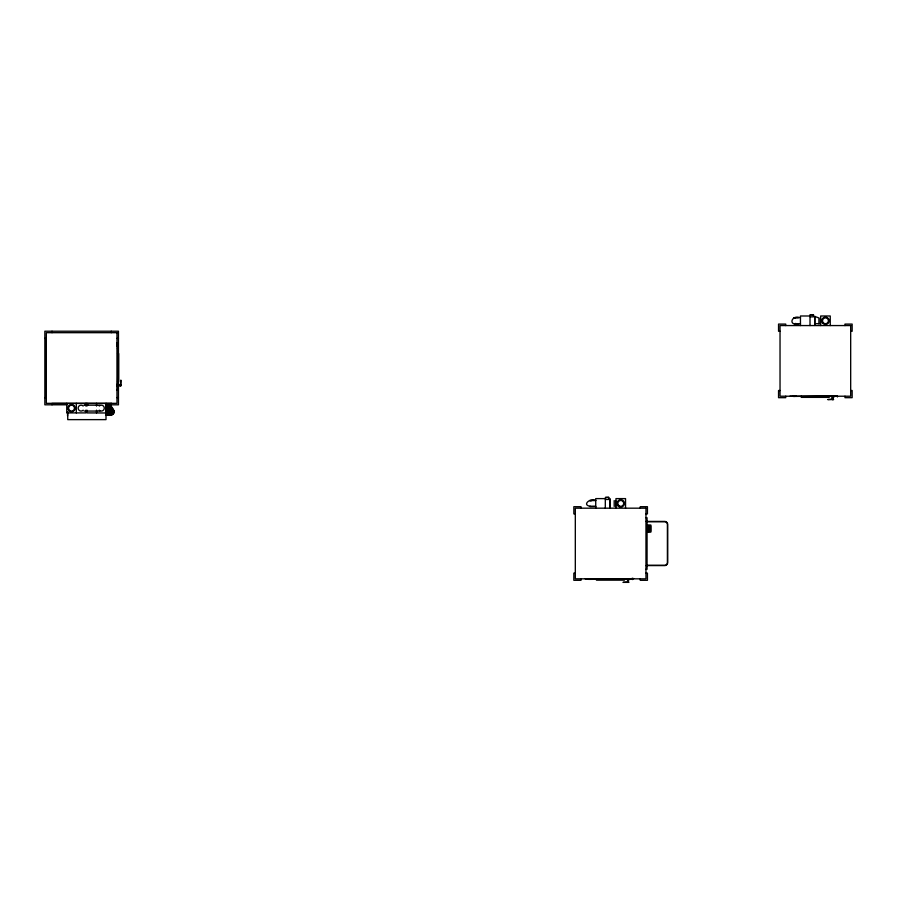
<?xml version="1.0" encoding="UTF-8"?>
<svg xmlns="http://www.w3.org/2000/svg" width="897" height="897" viewBox="0 0 897 897"><rect width="100%" height="100%" fill="white"/><g stroke="black" fill="none" stroke-linecap="round" stroke-linejoin="round"><path stroke-width="1.35" d="M648.071 532.28L648.071 524.924L650.841 525.037L650.863 532.1L648.071 532.28L648.374 525.844M605.486 497.443L608.704 497.286L608.794 499.461L605.486 499.461L605.486 497.443L608.794 497.443M810.204 314.825L813.422 314.668L813.512 316.843L810.204 316.843L810.204 314.825L813.512 314.825M793.071 396.25L793.329 396.182M588.152 579.114L588.869 579.014M588.6 579.372L631.959 579.047M112.248 409.223L112.876 409.682A3.857 0.617 0 0 1 112.618 409.839M112.921 409.593L113.426 410.232A4.407 0.706 0 0 1 113.134 410.4M792.926 396.25L789.965 396.216M800.483 317.886C791.748 313.995 787.622 326.16 798.408 323.839M795.83 323.447L794.361 323.839L800.483 323.772M110.589 415.132C117.832 413.954 111.957 403.482 106.115 406.263M117.059 345.524L117.855 345.569L117.059 346.231M793.598 318.054L798.408 317.953M590.405 506.357C581.032 504.966 591.168 497.297 595.765 500.504M110.69 415.053L109.075 415.221M110.017 415.188C115.5 415.389 109.03 408.74 106.003 410.77M106.003 415.109L109.905 415.109M109.389 415.21C112.966 415.681 110.791 410.501 108.032 411.218M106.003 413.708L109.03 413.708L109.714 414.459M595.765 506.39L589.677 506.457L595.586 506.457M816.315 323.66L820.385 323.66M780.031 331.262L778.551 331.262L778.551 324.086L785.727 324.086L785.727 325.566M850.681 331.262L852.15 331.262L852.15 324.086L844.974 324.086L844.974 325.566M44.85 338.393L46.319 338.393M116.969 338.393L118.449 338.393M116.969 342.62L116.969 345.569M117.541 348.81L117.888 345.278M117.541 353.597L118.651 353.597L118.651 381.561L117.541 381.561M117.911 384.779L120.848 384.824M117.911 385.306L120.848 385.306M117.911 385.575L120.848 385.575M117.911 385.665L120.848 385.665M117.541 389.107L118.012 345.401L117.473 345.816M116.969 390.06L117.709 390.06M780.031 390.509L778.551 390.509L778.551 397.685L785.727 397.685L785.727 396.216M850.681 390.509L852.15 390.509L852.15 397.685L844.974 397.685L844.974 396.216M831.149 396.429L834.647 396.429M831.059 396.62L834.737 396.62M44.85 397.629L46.319 397.629M116.969 397.629L118.449 397.629M832.483 399.199L827.752 399.557L833.627 399.557M111.351 403.426L51.936 403.426L52.026 404.805M67.073 404.805L44.85 404.805L44.85 331.217L118.449 331.217L118.449 404.805L105.947 404.805M85.114 404.805L87.895 404.805M84.038 405.175L99.859 405.175M106.115 405.399L107.92 405.455M106.115 405.455L107.629 405.455M106.115 405.769L110.847 405.993L114.065 411.521A5.012 0.796 0 0 1 113.403 411.914M106.115 406.879L111.822 407.204M106.115 407.608L112.035 407.944M106.115 408.37L111.99 408.673L114.076 412.284A5.023 0.796 0 0 1 113.414 412.676M106.115 409.122L111.811 409.413L113.852 413.113A4.833 0.774 0 0 1 112.473 413.551M106.115 409.828L111.441 410.086L113.515 413.685A4.463 0.706 0 0 1 111.777 414.235M106.115 410.422L110.914 410.647L112.977 414.235A3.924 0.628 0 0 1 111.833 414.661M106.115 410.86L107.629 410.86L107.517 410.277M84.038 411.061L99.859 411.061M106.115 411.129L108.089 411.14L110.802 414.84L108.784 411.297M106.115 411.207L107.999 411.106M106.003 411.465L107.472 411.465M106.003 412.228L108.963 412.228L108.963 412.99L86.987 412.9L86.987 410.176M106.003 414.324L110.062 414.661L106.003 414.795M106.003 415.221L109.098 415.132M595.586 500.571L589.699 500.571L591.112 500.963M575.313 513.88L573.845 513.88L573.845 506.704L581.009 506.704L581.009 508.184M645.963 513.88L647.432 513.88L647.432 506.704L640.256 506.704L640.256 508.184M645.963 517.748L647.062 517.748L647.062 569.27L645.963 569.27M645.963 521.426L664.733 521.426A2.949 2.949 0 0 1 667.671 524.375L667.671 562.643A2.949 2.949 0 0 1 664.733 565.581L645.963 565.581M647.062 521.706L664.722 521.706A2.669 2.669 0 0 1 667.402 524.386L667.402 562.632A2.669 2.669 0 0 1 664.722 565.312L647.062 565.312M648.923 530.093L649.843 530.093M649.843 530.239L648.968 530.374M575.313 573.127L573.845 573.127L573.845 580.303L581.009 580.303L581.009 578.834M645.963 573.127L647.432 573.127L647.432 580.303L640.256 580.303L640.256 578.834M632.587 578.576L633.697 578.576M604.309 578.711L621.386 578.711M588.724 579.238L591.661 579.047M626.375 579.238L629.862 579.238M626.285 579.417L629.963 579.417M632.587 579.574L632.587 578.834M627.709 581.996L622.967 582.366L628.853 582.366M107.562 411.084L108.324 411.14M794.372 317.953L795.112 318.054M107.73 405.399L108.694 405.466L107.875 405.399M108.01 405.399L110.185 405.623L111.564 408.034M108.503 405.343L109.468 405.466M108.178 411.218L108.772 411.286M648.352 531.36L650.594 531.36L650.594 525.844L648.172 525.844L648.195 531.203M814.868 316.484L818.916 317.953L818.916 323.839M108.447 413.091L109.389 414.279L106.934 410.075M113.471 410.131L113.818 410.882A4.799 0.762 0 0 1 113.493 411.084M106.855 410.277L108.84 413.752M108.974 412.99L109.03 413.708M837.394 396.216L837.394 396.956L837.305 396.216M836.946 395.88L793.52 396.429L796.469 396.25M833.235 396.62L833.324 399.557M832.954 396.62L832.954 399.557M832.483 396.62L832.483 399.557M832.438 396.62L832.438 399.557M830.252 325.566L830.252 315.991L820.688 315.991L820.688 325.566M829.22 396.25L829.22 397.36L801.256 397.36L801.256 396.25M820.385 317.953L820.385 323.839M814.868 316.372L814.868 325.432M814.689 316.372L814.689 325.432M810.013 325.566L810.013 315.991L800.449 315.991L800.449 325.566M632.789 578.33L632.049 578.33M628.539 579.417L628.449 582.366M627.709 579.417L627.653 582.366M625.545 508.184L625.545 498.609L615.97 498.609L615.97 508.184M624.413 579.047L624.413 580.157L596.449 580.157L596.449 579.047M615.667 500.571L615.667 506.457M614.198 500.571L614.198 506.457M610.151 498.99L610.151 508.05M609.971 498.99L609.971 508.05M605.307 508.184L605.307 498.609L595.731 498.609L595.731 508.184M588.185 578.834L585.248 578.834M120.848 385.979L120.848 380.093L120.49 384.824M117.911 383.4L117.911 387.078M117.731 383.49L117.731 386.988M117.171 384.241L117.171 386.248M111.273 331.217L111.273 332.686M111.273 403.336L111.273 404.805M106.115 403.336L106.115 412.9M106.003 410.164L106.003 419.628L67.735 419.628L67.735 411.6M96.551 403.336L96.551 406.072M96.551 410.176L96.551 412.9M86.987 403.336L86.987 406.072M85.877 403.336L85.877 406.072M85.877 410.176L85.877 412.9L66.748 412.9L66.748 403.336M76.312 403.336L76.312 412.9M67.544 412.261L67.544 415.939M52.026 331.217L52.026 332.686M46.229 338.304L46.229 397.719M99.253 406.038A2.949 2.949 0 0 1 103.413 406.038A2.949 2.949 0 0 1 103.413 410.198A2.949 2.949 0 0 1 99.253 410.198M83.174 410.198A2.949 2.949 0 0 1 79.014 410.198A2.949 2.949 0 0 1 79.014 406.038A2.949 2.949 0 0 1 83.174 406.038M850.681 325.566L780.031 325.566L780.031 396.216L850.681 396.216L850.681 325.566M116.969 332.686L46.319 332.686L46.319 403.336L116.969 403.336L116.969 332.686M645.963 508.184L575.313 508.184L575.313 578.834L645.963 578.834L645.963 508.184M650.123 526.023L648.654 526.023L648.654 527.503L650.123 527.503L650.123 526.023M650.123 527.683L648.654 527.683L648.654 529.152L650.123 529.152L650.123 527.683M649.843 529.712L648.923 529.712L648.923 530.632L649.843 530.632L649.843 529.712M70.056 410.669A2.949 2.949 0 0 0 74.473 408.124A2.949 2.949 0 0 0 70.056 405.567A2.949 2.949 0 0 0 70.056 410.669M68.923 410.725A3.678 3.678 0 0 0 75.079 409.077A3.678 3.678 0 0 0 70.571 404.569A3.678 3.678 0 0 0 68.923 410.725M618.672 505.482A2.949 2.949 0 0 0 623.594 504.159A2.949 2.949 0 0 0 619.995 500.548A2.949 2.949 0 0 0 618.672 505.482M618.156 505.998A3.678 3.678 0 0 0 624.312 504.349A3.678 3.678 0 0 0 619.805 499.842A3.678 3.678 0 0 0 618.156 505.998M823.39 322.864A2.949 2.949 0 0 0 828.312 321.541A2.949 2.949 0 0 0 824.713 317.93A2.949 2.949 0 0 0 823.39 322.864M822.874 323.38A3.678 3.678 0 0 0 829.03 321.731A3.678 3.678 0 0 0 824.522 317.224A3.678 3.678 0 0 0 822.874 323.38"/></g></svg>
